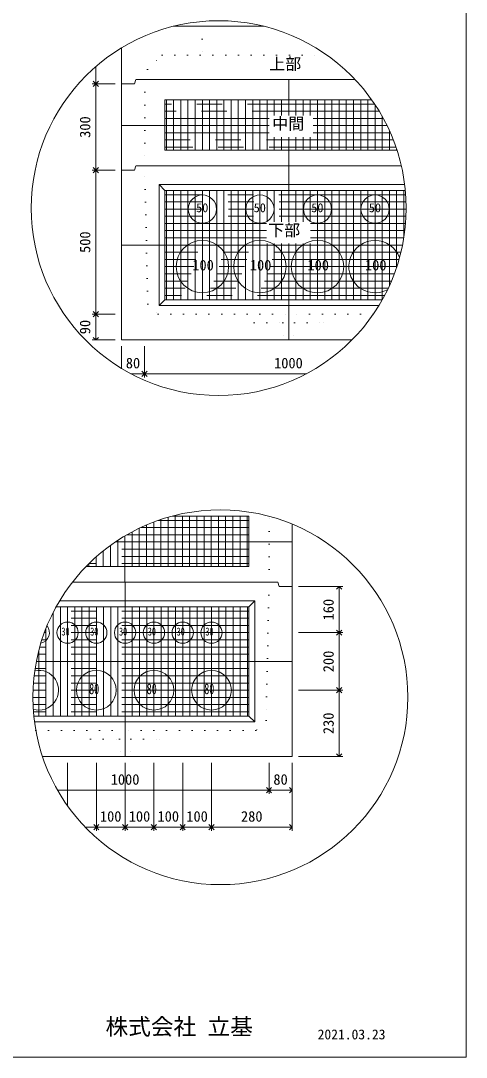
# Model space of a CAD drawing. Units: millimetres, scale not verified. Extents: x -4890 to 18490, y -2376 to 2376.
# Drawn here: x -2944 to -1830, y -1899 to 694 of the extents above; entities that cross this region are included whole.
import ezdxf
from ezdxf.enums import TextEntityAlignment as Align

# ---------------------------------------------------------------- set-up
doc = ezdxf.new("R2010")
doc.units = ezdxf.units.MM
doc.header["$LTSCALE"] = 10
doc.linetypes.add('USER2', pattern=[50.8, 31.75, -6.35, 6.35, -6.35])
doc.linetypes.add('USER5', pattern=[3.185, 0.01, -3.175])
for name, color, linetype, lineweight in [('0-0_0', 1, 'Continuous', 18), ('0-1_Defpoints', 7, 'USER2', 5), ('0-2_waku', 7, 'Continuous', 18), ('0-3_gaikei', 7, 'Continuous', 18), ('0-4_kakure', 7, 'USER5', 18), ('0-5_sunpou', 7, 'Continuous', 5), ('0-7_hole', 7, 'Continuous', 18), ('0-8_uchigawa', 6, 'Continuous', 18), ('0-D_文字１', 7, 'Continuous', 18), ('0-E_コア部分\u3000寸法補助線3', 150, 'USER2', 18), ('0-F_コア部分\u3000寸法補助線2', 150, 'USER2', 18)]:
    doc.layers.add(name, color=color, linetype=linetype, lineweight=lineweight)
doc.styles.add('ＭＳ ゴシック', font='')
doc.styles.get('ＭＳ ゴシック').set_extended_font_data('MS Gothic')

# ---------------------------------------------------------------- blocks, each defined once
blk = doc.blocks.new('_Open90_42')
at = {"layer": '0-5_sunpou'}
blk.add_line((0, 0), (-1, 0), dxfattribs=at)
blk.add_lwpolyline([(-0.5, 0.5), (0, 0), (-0.5, -0.5)], dxfattribs=at)

msp = doc.modelspace()

# ---------------------------------------------------------------- linework, layer by layer
at = {"layer": '0-0_0'}
for p, q in [((-2274.09, 457.1), (-2274.09, 547.27)), ((-2323.09, 432.07), (-2692.3, 432.07)), ((-2028.25, 432.07), (-2212.92, 432.07)), ((-2274.09, 331.27), (-2274.09, 403.19)), ((-2274.09, 191.3), (-2274.09, 331.27)), ((-2691.69, 133.27), (-1989.49, 133.27)), ((-2274.09, -104.33), (-2274.09, 137.39)), ((-2683.81, -710.52), (-2683.81, -594.67)), ((-2266.83, -609.72), (-2707.58, -609.72)), ((-2683.2, -1146.12), (-2683.2, -710.52)), ((-2905.22, -908.52), (-2265.6, -908.52))]:
    msp.add_line(p, q, dxfattribs=at)
at = {"layer": '0-1_Defpoints'}
for p, q in [((-2562.09, 370.87), (-2562.09, 496.87)), ((-2490.09, 370.87), (-2490.09, 496.87)), ((-2418.09, 370.87), (-2418.09, 496.87)), ((-2346.09, 370.87), (-2346.09, 496.87)), ((-2202.09, 370.87), (-2202.09, 496.87)), ((-2130.09, 370.87), (-2130.09, 496.87)), ((-2059.36, 486.07), (-2583.69, 486.07)), ((-2058.09, 370.87), (-2058.09, 484.16)), ((-2005.82, 378.07), (-2583.69, 378.07)), ((-2562.09, -3.53), (-2562.09, 270.07)), ((-2490.09, -3.53), (-2490.09, 270.07)), ((-2418.09, -3.53), (-2418.09, 270.07)), ((-2346.09, -3.53), (-2346.09, 270.07)), ((-2202.09, -3.53), (-2202.09, 270.07)), ((-2130.09, -3.53), (-2130.09, 270.07)), ((-2058.09, -3.53), (-2058.09, 270.07)), ((-1986.09, 152.24), (-1986.09, 270.07)), ((-1980.76, 205.27), (-2583.69, 205.27)), ((-2010.04, 61.27), (-2583.69, 61.27)), ((-2611.81, -670.92), (-2611.81, -559.97)), ((-2374.21, -555.72), (-2600.18, -555.72)), ((-2539.81, -670.92), (-2539.81, -544.92)), ((-2467.81, -670.92), (-2467.81, -544.92)), ((-2395.81, -670.92), (-2395.81, -544.92)), ((-2755.81, -670.92), (-2755.81, -647.12)), ((-2374.21, -663.72), (-2773.61, -663.72)), ((-2827.2, -1045.32), (-2827.2, -771.72)), ((-2755.2, -1045.32), (-2755.2, -771.72)), ((-2611.2, -1045.32), (-2611.2, -771.72)), ((-2539.2, -1045.32), (-2539.2, -771.72)), ((-2467.2, -1045.32), (-2467.2, -771.72)), ((-2395.2, -1045.32), (-2395.2, -771.72)), ((-2373.6, -836.52), (-2885.12, -836.52)), ((-2899.2, -1045.32), (-2899.2, -881.8)), ((-2373.6, -980.52), (-2913.54, -980.52))]:
    msp.add_line(p, q, dxfattribs=at)
at = {"layer": '0-2_waku'}
for p in [(-1830, 2376.11), (-4890, -1898.89), (-4890, -1898.89), (-4890, -1898.89), (-4890, -1898.89)]:
    msp.add_line(p, (-1830, -1898.89), dxfattribs=at)
at = {"layer": '0-2_waku', "color": 6, "linetype": 'USER2'}
for p, q in [((-2583.69, 496.87), (-2274.09, 496.87)), ((-2583.69, 496.87), (-2583.69, 370.87)), ((-2066.8, 496.87), (-2274.09, 496.87)), ((-2583.69, 370.87), (-2274.09, 370.87)), ((-2003.41, 370.87), (-2274.09, 370.87)), ((-2374.21, -544.92), (-2565.04, -544.92)), ((-2374.21, -544.92), (-2374.21, -670.92)), ((-2780.78, -670.92), (-2683.81, -670.92)), ((-2374.21, -670.92), (-2683.81, -670.92))]:
    msp.add_line(p, q, dxfattribs=at)
at = {"layer": '0-3_gaikei'}
for p, q in [((-2562.75, 680.47), (-2508.7, 680.47)), ((-2562.75, 680.47), (-2508.7, 680.47)), ((-2562.75, 680.47), (-2508.7, 680.47)), ((-2335.65, 680.47), (-2562.75, 680.47)), ((-2562.7, 680.47), (-2335.65, 680.47)), ((-2562.7, 680.47), (-2335.65, 680.47)), ((-2692.3, 536.47), (-2692.3, 626.48)), ((-2656.3, 547.27), (-2659.9, 536.47)), ((-2274.09, 547.27), (-2655.69, 547.27)), ((-2108.11, 547.27), (-2274.7, 547.27)), ((-2692.3, 536.47), (-2692.3, -104.33)), ((-2659.9, 536.47), (-2692.3, 536.47)), ((-2659.9, 536.47), (-2692.3, 536.47)), ((-2659.9, 320.47), (-2692.3, 320.47)), ((-2659.9, 320.47), (-2692.3, 320.47)), ((-2656.3, 331.27), (-2659.9, 320.47)), ((-2274.09, 331.27), (-2655.69, 331.27)), ((-1992.4, 331.27), (-2274.7, 331.27)), ((-2692.3, -104.33), (-2115.99, -104.33)), ((-2692.3, -104.33), (-2115.99, -104.33)), ((-2692.3, -104.33), (-2115.99, -104.33)), ((-2265.6, -922.92), (-2265.6, -564.96)), ((-2301.6, -710.52), (-2298, -721.32)), ((-2265.6, -721.32), (-2298, -721.32))]:
    msp.add_line(p, q, dxfattribs=at)
for points in [[(-2889.91, -1146.12), (-2265.6, -1146.12), (-2265.6, -721.32)], [(-2880.77, -1146.12), (-2265.6, -1146.12), (-2265.6, -721.32)], [(-2301.6, -710.52), (-2683.2, -710.52), (-2815.27, -710.52)]]:
    msp.add_lwpolyline(points, dxfattribs=at)
at = {"layer": '0-4_kakure'}
for p, q in [((-2490.7, 680.47), (-2490.7, 692.59)), ((-2490.7, 680.47), (-2490.7, 608.47)), ((-2626.89, 572.47), (-2590.89, 608.47)), ((-2590.89, 608.47), (-2178.61, 608.47)), ((-2626.89, 572.47), (-2634.09, 547.27)), ((-2634.09, 547.27), (-2634.09, 331.27)), ((-2626.66, -14.33), (-2634.09, 331.27)), ((-2626.66, -14.33), (-2600.91, -39.53)), ((-2600.91, -39.53), (-2274.09, -39.53)), ((-2360.49, -61.13), (-2382.09, -39.53)), ((-2062.44, -39.53), (-2274.09, -39.53)), ((-2187.69, -61.13), (-2166.09, -39.53)), ((-2360.49, -61.13), (-2288.49, -61.13)), ((-2288.49, -61.13), (-2285.61, -104.33)), ((-2259.69, -61.13), (-2262.57, -104.33)), ((-2259.69, -61.13), (-2187.69, -61.13)), ((-2323.2, -710.52), (-2323.2, -545.38)), ((-2323.2, -710.52), (-2330.63, -1056.12)), ((-2330.63, -1056.12), (-2356.38, -1081.32)), ((-2906.44, -1081.32), (-2683.2, -1081.32)), ((-2769.6, -1102.92), (-2791.2, -1081.32)), ((-2356.38, -1081.32), (-2683.2, -1081.32)), ((-2596.8, -1102.92), (-2575.2, -1081.32)), ((-2769.6, -1102.92), (-2697.6, -1102.92)), ((-2697.6, -1102.92), (-2694.72, -1146.12)), ((-2668.8, -1102.92), (-2671.68, -1146.12)), ((-2668.8, -1102.92), (-2596.8, -1102.92))]:
    msp.add_line(p, q, dxfattribs=at)
at = {"layer": '0-5_sunpou', "color": 150, "lineweight": 18}
for p, q in [((-2756.61, 579.59), (-2756.61, 549.43)), ((-2708.14, 536.47), (-2765.97, 536.47)), ((-2723.98, 536.47), (-2765.97, 536.47)), ((-2756.61, 523.51), (-2756.61, 333.43)), ((-2708.14, 320.47), (-2765.97, 320.47)), ((-2708.14, 320.47), (-2765.97, 320.47)), ((-2756.61, 307.51), (-2756.61, -26.57)), ((-2708.14, -39.53), (-2765.97, -39.53)), ((-2723.98, -39.53), (-2765.97, -39.53)), ((-2756.61, -52.49), (-2756.61, -91.37)), ((-2708.14, -104.33), (-2765.97, -104.33)), ((-2692.3, -120.17), (-2692.3, -175.38)), ((-2634.7, -120.17), (-2634.7, -198.23)), ((-2634.7, -120.17), (-2634.7, -198.23)), ((-2668.52, -188.87), (-2647.66, -188.87)), ((-2621.74, -188.87), (-2229.88, -188.87)), ((-2249.76, -721.32), (-2138.45, -721.32)), ((-2147.81, -734.28), (-2147.81, -823.56)), ((-2249.76, -836.52), (-2138.45, -836.52)), ((-2249.76, -836.52), (-2138.45, -836.52)), ((-2147.81, -849.48), (-2147.81, -967.56)), ((-2249.76, -980.52), (-2138.45, -980.52)), ((-2249.76, -980.52), (-2138.45, -980.52)), ((-2147.81, -993.48), (-2147.81, -1133.16)), ((-2827.2, -1161.96), (-2827.2, -1269.76)), ((-2755.2, -1161.96), (-2755.2, -1332.42)), ((-2755.2, -1161.96), (-2755.2, -1332.42)), ((-2683.2, -1161.96), (-2683.2, -1332.42)), ((-2683.2, -1161.96), (-2683.2, -1332.42)), ((-2611.2, -1161.96), (-2611.2, -1332.42)), ((-2611.2, -1161.96), (-2611.2, -1332.42)), ((-2539.2, -1161.96), (-2539.2, -1332.42)), ((-2539.2, -1161.96), (-2539.2, -1332.42)), ((-2467.2, -1161.96), (-2467.2, -1332.42)), ((-2467.2, -1161.96), (-2467.2, -1332.42)), ((-2323.2, -1161.96), (-2323.2, -1240.02)), ((-2323.2, -1161.96), (-2323.2, -1240.02)), ((-2265.6, -1161.96), (-2265.6, -1240.02)), ((-2265.6, -1161.96), (-2265.6, -1332.42)), ((-2249.76, -1146.12), (-2138.45, -1146.12)), ((-2852.17, -1230.66), (-2336.16, -1230.66)), ((-2310.24, -1230.66), (-2278.56, -1230.66)), ((-2783.06, -1323.06), (-2768.16, -1323.06)), ((-2742.24, -1323.06), (-2696.16, -1323.06)), ((-2670.24, -1323.06), (-2624.16, -1323.06)), ((-2598.24, -1323.06), (-2552.16, -1323.06)), ((-2526.24, -1323.06), (-2480.16, -1323.06)), ((-2454.24, -1323.06), (-2278.56, -1323.06))]:
    msp.add_line(p, q, dxfattribs=at)
for centre in [(-2449.2, 225.55), (-2444.99, -998.17)]:
    msp.add_circle(centre, 468.88, dxfattribs=at)
at = {"layer": '0-7_hole'}
for centre, radius in [((-2490.09, 223.27), 35.28), ((-2346.09, 223.27), 35.28), ((-2202.09, 223.27), 35.28), ((-2058.09, 223.27), 35.28), ((-2490.09, 79.27), 65.52), ((-2346.09, 79.27), 65.52), ((-2202.09, 79.27), 65.52), ((-2827.2, -836.52), 26.64), ((-2755.2, -836.52), 26.64), ((-2683.2, -836.52), 26.64), ((-2611.2, -836.52), 26.64), ((-2539.2, -836.52), 26.64), ((-2467.2, -836.52), 26.64), ((-2755.2, -980.52), 49.68), ((-2611.2, -980.52), 49.68), ((-2467.2, -980.52), 49.68)]:
    msp.add_circle(centre, radius, dxfattribs=at)
for centre, radius, start, end in [((-2058.09, 79.27), 65.52, 20.66629, 298.32089), ((-2899.2, -836.52), 26.64, 281.59033, 39.2294), ((-2899.2, -980.52), 49.68, 253.99064, 101.55918)]:
    msp.add_arc(centre, radius, start, end, dxfattribs=at)
at = {"layer": '0-8_uchigawa'}
for p, q in [((-2598.09, 284.47), (-2583.69, 270.07)), ((-2598.09, -17.93), (-2598.09, 284.47)), ((-2583.69, 270.07), (-2274.09, 270.07)), ((-2583.69, -3.53), (-2583.69, 270.07)), ((-2274.09, 270.07), (-1982.44, 270.07)), ((-2598.09, -17.93), (-2583.69, -3.53)), ((-2598.09, -17.93), (-2048.5, -17.93)), ((-2583.69, -3.53), (-2040.09, -3.53)), ((-2373.6, -1045.32), (-2373.6, -771.72)), ((-2359.2, -1059.72), (-2359.2, -757.32)), ((-2911.49, -1045.32), (-2373.6, -1045.32)), ((-2909.81, -1059.72), (-2359.2, -1059.72)), ((-2359.2, -1059.72), (-2373.6, -1045.32))]:
    msp.add_line(p, q, dxfattribs=at)
for points in [[(-2598.09, 284.47), (-2274.09, 284.47), (-1984.04, 284.47)], [(-2855.56, -771.72), (-2683.2, -771.72), (-2373.6, -771.72), (-2359.2, -757.32)], [(-2847.28, -757.32), (-2683.2, -757.32), (-2359.2, -757.32)]]:
    msp.add_lwpolyline(points, dxfattribs=at)
at = {"layer": '0-E_コア部分\u3000寸法補助線3'}
for p, q in [((-2580.09, 370.87), (-2580.09, 496.87)), ((-2544.09, 370.87), (-2544.09, 496.87)), ((-2508.09, 370.87), (-2508.09, 496.87)), ((-2472.09, 370.87), (-2472.09, 496.87)), ((-2436.09, 370.87), (-2436.09, 496.87)), ((-2400.09, 370.87), (-2400.09, 496.87)), ((-2364.09, 370.87), (-2364.09, 496.87)), ((-2328.09, 370.87), (-2328.09, 496.87)), ((-2292.09, 457.1), (-2292.09, 496.87)), ((-2256.09, 457.1), (-2256.09, 496.87)), ((-2220.09, 457.1), (-2220.09, 496.87)), ((-2184.09, 370.87), (-2184.09, 496.87)), ((-2148.09, 370.87), (-2148.09, 496.87)), ((-2112.09, 370.87), (-2112.09, 496.87)), ((-2076.09, 370.87), (-2076.09, 496.87)), ((-2323.09, 450.07), (-2583.69, 450.07)), ((-2037.57, 450.07), (-2212.92, 450.07)), ((-2040.09, 370.87), (-2040.09, 454.62)), ((-2323.09, 414.07), (-2583.69, 414.07)), ((-2292.09, 370.87), (-2292.09, 403.19)), ((-2256.09, 370.87), (-2256.09, 403.19)), ((-2220.09, 370.87), (-2220.09, 403.19)), ((-2019.89, 414.07), (-2212.92, 414.07)), ((-2004.09, 370.87), (-2004.09, 372.94)), ((-2580.09, -3.53), (-2580.09, 270.07)), ((-2544.09, -3.53), (-2544.09, 270.07)), ((-2508.09, -3.53), (-2508.09, 270.07)), ((-2472.09, -3.53), (-2472.09, 270.07)), ((-2436.09, -3.53), (-2436.09, 270.07)), ((-2400.09, -3.53), (-2400.09, 270.07)), ((-2364.09, -3.53), (-2364.09, 270.07)), ((-2328.09, 191.3), (-2328.09, 270.07)), ((-2292.09, 191.3), (-2292.09, 270.07)), ((-2256.09, 191.3), (-2256.09, 270.07)), ((-2220.09, 191.3), (-2220.09, 270.07)), ((-2184.09, -3.53), (-2184.09, 270.07)), ((-2148.09, -3.53), (-2148.09, 270.07)), ((-2112.09, -3.53), (-2112.09, 270.07)), ((-2076.09, -3.53), (-2076.09, 270.07)), ((-2040.09, -3.53), (-2040.09, 270.07)), ((-2004.09, 78.16), (-2004.09, 270.07)), ((-1981.54, 259.27), (-2583.69, 259.27)), ((-1980.33, 223.27), (-2583.69, 223.27)), ((-2329.71, 187.27), (-2583.69, 187.27)), ((-1981.89, 187.27), (-2219.55, 187.27)), ((-2329.71, 151.27), (-2583.69, 151.27)), ((-2328.09, -3.53), (-2328.09, 137.39)), ((-2292.09, -3.53), (-2292.09, 137.39)), ((-2256.09, -3.53), (-2256.09, 137.39)), ((-2220.09, -3.53), (-2220.09, 137.39)), ((-1986.24, 151.27), (-2219.55, 151.27)), ((-1993.47, 115.27), (-2583.69, 115.27)), ((-2003.72, 79.27), (-2583.69, 79.27)), ((-2017.2, 43.27), (-2583.69, 43.27)), ((-2034.23, 7.27), (-2583.69, 7.27)), ((-2629.81, -670.92), (-2629.81, -567.25)), ((-2593.81, -670.92), (-2593.81, -553.54)), ((-2557.81, -670.92), (-2557.81, -544.92)), ((-2521.81, -670.92), (-2521.81, -544.92)), ((-2485.81, -670.92), (-2485.81, -544.92)), ((-2449.81, -670.92), (-2449.81, -544.92)), ((-2413.81, -670.92), (-2413.81, -544.92)), ((-2377.81, -670.92), (-2377.81, -544.92)), ((-2374.21, -591.72), (-2678.75, -591.72)), ((-2665.81, -670.92), (-2665.81, -584.55)), ((-2701.81, -670.92), (-2701.81, -605.88)), ((-2737.81, -670.92), (-2737.81, -631.97)), ((-2374.21, -627.72), (-2732.42, -627.72)), ((-2773.81, -670.92), (-2773.81, -663.92)), ((-2845.2, -1045.32), (-2845.2, -771.72)), ((-2809.2, -1045.32), (-2809.2, -771.72)), ((-2773.2, -1045.32), (-2773.2, -771.72)), ((-2737.2, -1045.32), (-2737.2, -771.72)), ((-2701.2, -1045.32), (-2701.2, -771.72)), ((-2665.2, -1045.32), (-2665.2, -771.72)), ((-2629.2, -1045.32), (-2629.2, -771.72)), ((-2593.2, -1045.32), (-2593.2, -771.72)), ((-2557.2, -1045.32), (-2557.2, -771.72)), ((-2521.2, -1045.32), (-2521.2, -771.72)), ((-2485.2, -1045.32), (-2485.2, -771.72)), ((-2449.2, -1045.32), (-2449.2, -771.72)), ((-2413.2, -1045.32), (-2413.2, -771.72)), ((-2377.2, -1045.32), (-2377.2, -771.72)), ((-2373.6, -782.52), (-2861.33, -782.52)), ((-2881.2, -1045.32), (-2881.2, -826.21)), ((-2373.6, -818.52), (-2878.09, -818.52)), ((-2373.6, -854.52), (-2891.32, -854.52)), ((-2373.6, -890.52), (-2901.34, -890.52)), ((-2373.6, -926.52), (-2908.36, -926.52)), ((-2373.6, -962.52), (-2912.51, -962.52)), ((-2373.6, -998.52), (-2913.87, -998.52)), ((-2373.6, -1034.52), (-2912.46, -1034.52))]:
    msp.add_line(p, q, dxfattribs=at)
at = {"layer": '0-F_コア部分\u3000寸法補助線2'}
for p, q in [((-2562.09, 370.87), (-2562.09, 496.87)), ((-2526.09, 370.87), (-2526.09, 496.87)), ((-2490.09, 370.87), (-2490.09, 496.87)), ((-2454.09, 370.87), (-2454.09, 496.87)), ((-2382.09, 370.87), (-2382.09, 496.87)), ((-2310.09, 457.1), (-2310.09, 496.87)), ((-2238.09, 457.1), (-2238.09, 496.87)), ((-2166.09, 370.87), (-2166.09, 496.87)), ((-2094.09, 370.87), (-2094.09, 496.87)), ((-2047.91, 468.07), (-2583.69, 468.07)), ((-2022.09, 370.87), (-2022.09, 419)), ((-2012.43, 396.07), (-2583.69, 396.07)), ((-2310.09, 370.87), (-2310.09, 403.19)), ((-2238.09, 370.87), (-2238.09, 403.19)), ((-2526.09, -3.53), (-2526.09, 270.07)), ((-2490.09, -3.53), (-2490.09, 270.07)), ((-2454.09, -3.53), (-2454.09, 270.07)), ((-2382.09, -3.53), (-2382.09, 270.07)), ((-2310.09, 191.3), (-2310.09, 270.07)), ((-2238.09, 191.3), (-2238.09, 270.07)), ((-2166.09, -3.53), (-2166.09, 270.07)), ((-2094.09, -3.53), (-2094.09, 270.07)), ((-2022.09, 32.1), (-2022.09, 270.07)), ((-1980.59, 241.27), (-2583.69, 241.27)), ((-2329.71, 169.27), (-2583.69, 169.27)), ((-1983.71, 169.27), (-2219.55, 169.27)), ((-2310.09, -3.53), (-2310.09, 137.39)), ((-2238.09, -3.53), (-2238.09, 137.39)), ((-1998.21, 97.27), (-2583.69, 97.27)), ((-2025.25, 25.27), (-2583.69, 25.27)), ((-2575.81, -670.92), (-2575.81, -547.91)), ((-2503.81, -670.92), (-2503.81, -544.92)), ((-2431.81, -670.92), (-2431.81, -544.92)), ((-2647.81, -670.92), (-2647.81, -575.43)), ((-2374.21, -573.72), (-2644.21, -573.72)), ((-2719.81, -670.92), (-2719.81, -618.28)), ((-2374.21, -645.72), (-2754.22, -645.72)), ((-2791.2, -1045.32), (-2791.2, -771.72)), ((-2719.2, -1045.32), (-2719.2, -771.72)), ((-2647.2, -1045.32), (-2647.2, -771.72)), ((-2575.2, -1045.32), (-2575.2, -771.72)), ((-2503.2, -1045.32), (-2503.2, -771.72)), ((-2431.2, -1045.32), (-2431.2, -771.72)), ((-2373.6, -800.52), (-2870.17, -800.52)), ((-2863.2, -1045.32), (-2863.2, -786.16)), ((-2373.6, -872.52), (-2896.72, -872.52)), ((-2899.2, -1045.32), (-2899.2, -881.8)), ((-2373.6, -944.52), (-2910.79, -944.52)), ((-2373.6, -1016.52), (-2913.51, -1016.52))]:
    msp.add_line(p, q, dxfattribs=at)

# ---------------------------------------------------------------- block references
at = {"layer": '0-5_sunpou', "xscale": 12.96, "yscale": 12.96}
for p, rotation in [((-2756.61, 536.47), 270), ((-2756.61, 536.47), 90), ((-2756.61, 320.47), 270), ((-2756.61, 320.47), 90), ((-2756.61, -39.53), 270), ((-2756.61, -39.53), 90), ((-2756.61, -104.33), 270), ((-2634.7, -188.87), 180), ((-2147.81, -721.32), 90), ((-2147.81, -836.52), 270), ((-2147.81, -836.52), 90), ((-2147.81, -980.52), 270), ((-2147.81, -980.52), 90), ((-2147.81, -1146.12), 270), ((-2323.2, -1230.66), 180), ((-2755.2, -1323.06), 180), ((-2683.2, -1323.06), 180), ((-2611.2, -1323.06), 180), ((-2539.2, -1323.06), 180), ((-2467.2, -1323.06), 180)]:
    msp.add_blockref('_Open90_42', p, dxfattribs=dict(at, rotation=rotation))
for p in [(-2634.7, -188.87), (-2323.2, -1230.66), (-2265.6, -1230.66), (-2755.2, -1323.06), (-2683.2, -1323.06), (-2611.2, -1323.06), (-2539.2, -1323.06), (-2467.2, -1323.06), (-2265.6, -1323.06)]:
    msp.add_blockref('_Open90_42', p, dxfattribs=at)

# ---------------------------------------------------------------- texts
at = {"layer": '0-5_sunpou', "style": 'ＭＳ ゴシック'}
for s, p in [('300', (-2762.37, 401.47)), ('500', (-2762.37, 113.47)), ('90', (-2762.37, -89.93)), ('160', (-2153.57, -805.92)), ('200', (-2153.57, -935.52)), ('230', (-2153.57, -1090.32))]:
    msp.add_text(s, height=26.39, rotation=90, dxfattribs=at).set_placement(p, align=Align.BOTTOM_LEFT)
for s, p in [('80', (-2681.5, -183.11)), ('1000', (-2310.7, -183.11)), ('1000', (-2719.2, -1224.9)), ('80', (-2312.4, -1224.9)), ('100', (-2746.2, -1317.3)), ('100', (-2674.2, -1317.3)), ('100', (-2602.2, -1317.3)), ('100', (-2530.2, -1317.3)), ('280', (-2393.4, -1317.3))]:
    msp.add_text(s, height=26.39, dxfattribs=at).set_placement(p, align=Align.BOTTOM_LEFT)
at = {"layer": '0-D_文字１', "style": 'ＭＳ ゴシック'}
for s, height, p in [('上部', 29.33, (-2322.89, 562.83)), ('中間', 29.33, (-2315.17, 413.36)), ('50', 22.43, (-2505.63, 208.62)), ('50', 22.43, (-2361.63, 208.62)), ('50', 22.43, (-2217.63, 208.62)), ('50', 22.43, (-2073.63, 208.62)), ('下部', 29.33, (-2325.4, 147.11)), ('100', 26.39, (-2515.25, 61.86)), ('100', 26.39, (-2371.25, 61.86)), ('100', 26.39, (-2227.25, 61.86)), ('100', 26.39, (-2083.25, 61.86)), ('株式会社 立基', 41.57, (-2732.23, -1855.41)), ('2021.03.23', 24.94, (-2201.72, -1861.62))]:
    msp.add_text(s, height=height, dxfattribs=at).set_placement(p, align=Align.BOTTOM_LEFT)
at = {"layer": '0-D_文字１', "style": 'ＭＳ ゴシック', "width": 0.7}
for s, height, p in [('30', 20.19, (-2842.32, -849.86)), ('30', 20.19, (-2770.32, -849.86)), ('30', 20.19, (-2698.32, -849.86)), ('30', 20.19, (-2626.32, -849.86)), ('30', 20.19, (-2554.32, -849.86)), ('30', 20.19, (-2482.32, -849.86)), ('80', 26.39, (-2773.25, -998.29)), ('80', 26.39, (-2629.25, -998.29)), ('80', 26.39, (-2485.25, -998.29))]:
    msp.add_text(s, height=height, dxfattribs=at).set_placement(p, align=Align.BOTTOM_LEFT)

doc.saveas('drawing.dxf')
